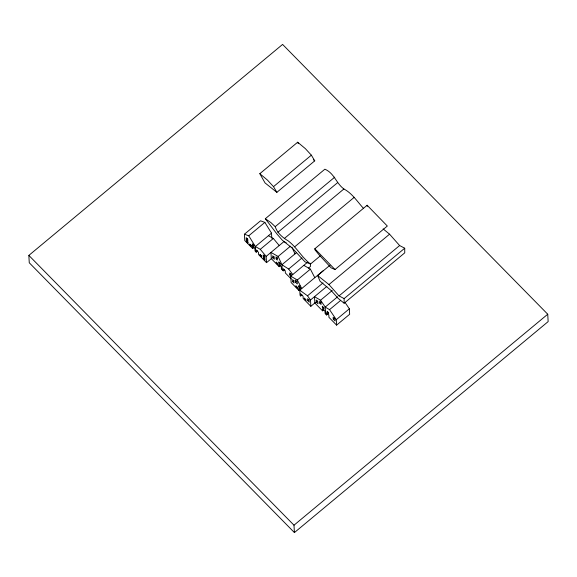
<?xml version="1.0" encoding="UTF-8"?>
<svg xmlns="http://www.w3.org/2000/svg" width="577" height="577" viewBox="0 0 577 577"><rect width="100%" height="100%" fill="white"/><g stroke="black" fill="none" stroke-linecap="round" stroke-linejoin="round"><path stroke-width="0.87" d="M28.85 255.402L282.593 44.422L547.739 314.227L548.15 321.598L294.407 532.578L29.261 262.773L28.85 255.402L293.989 525.207L294.407 532.578M259.809 173.699L297.674 142.216L305.341 148.621L311.364 155.17L314.746 160.846L276.881 192.329L265.045 182.931L259.809 173.699L267.476 180.103L273.498 186.652L276.881 192.329M273.498 186.652L311.364 155.17M253.959 247.483L252.661 248.557L244.763 240.522L244.417 234.219L260.537 220.811L264.865 222.39L271.515 233.13L271.796 238.214M320.221 255.943L310.527 264.006L304.981 261.857L292.683 248.507L282.319 240.191L277.032 234.111L265.326 218.712L324.873 169.198C334.357 173.187 336.088 183.313 343.892 188.975C352.208 193.36 357.242 201.517 363.395 208.275M244.417 234.219L248.745 235.791L264.865 222.39M246.314 239.7L246.199 237.652L247.757 239.239L247.872 241.287L246.314 239.7L247.612 238.626M310.527 264.006C301.814 257.544 296.852 247.49 288.255 240.926C282.622 237.616 277.277 233.058 275.2 226.667L334.747 177.153M252.409 245.788L252.3 243.84L253.83 245.391L253.938 247.345L252.409 245.788L253.707 244.713M252.661 248.557L252.531 246.256L253.83 245.182M271.515 233.13L255.387 246.538L255.669 251.615L257.046 250.476M277.876 232.315L337.422 182.801M252.531 246.256L254.904 248.673L255.034 250.973L256.224 252.178L257.515 251.103M248.745 235.791L255.387 246.538L260.285 249.329L273.339 238.474L279.225 245.542M284.346 238.481L343.892 188.975M263.263 256.873L263.155 254.883L264.749 256.505L264.857 258.496L263.263 256.873L264.562 255.799M272.019 258.092L266.524 262.658L266.17 256.39L284.007 241.561L286.156 242.773M272.762 257.71L272.661 255.827L274.219 257.414L274.32 259.297L272.762 257.71L274.061 256.635M280.48 265.622L279.181 266.697L271.305 258.684L270.952 252.416L278.128 256.448L290.491 246.163M276.152 258.893L276.044 256.844L277.227 258.049L277.342 260.097L276.152 258.893L277.45 257.811M294.71 246.797L354.264 197.284M296.643 252.51L281.944 264.728L282.232 269.798M279.181 266.697L279.059 264.475L281.266 266.718L281.388 268.94L283.249 270.837L284.548 269.762M278.128 256.448L281.944 264.728L288.666 269.033L302.023 257.926M314.826 248.766L367.145 205.261L387.326 226.04L334.999 269.546L331.126 267.843L319.074 254.832L315.028 249.884L314.826 248.766L334.999 269.546M290.844 275.994L289.712 274.847L291.01 273.772M300.112 289.301L298.821 290.375L291.118 282.535L290.765 276.203L307.454 262.319M308.479 268.103L310.484 266.437L310.303 263.271M292.705 281.677L292.589 279.607L293.909 280.956L294.025 283.026L292.705 281.677L294.003 280.602M290.765 276.203L297.335 279.982L310.383 269.134L314.811 277.681M295.554 282.225L295.431 280.076L297.191 281.872L297.314 284.021L295.554 282.225L296.845 281.15M298.619 286.769L298.561 285.766L300.256 287.49L300.314 288.493L298.619 286.769L299.91 285.694M302.016 294.926L300.725 296.001L300.047 295.316L299.766 290.195L323.351 270.584M383.135 228.903L389.562 234.183L399.623 245.542L404.722 248.218L404.744 252.849L344.152 303.228L338.23 298.453L330.938 290.339L320.062 281.223L317.617 275.525L330.015 265.218M299.766 290.195L307.512 295.813L323.012 282.925M307.7 300.61L307.591 298.677L309.149 300.264L309.258 302.197L307.7 300.61L308.991 299.528M317.617 275.525L328.969 284.562L389.562 234.183M315.569 302.384L310.852 306.308L310.498 300.004L326.856 286.401M316.311 302.103L316.189 299.99L317.855 301.684L317.97 303.79L316.311 302.103L317.602 301.021M323.848 309.755L322.557 310.837L314.847 302.99L314.494 296.686L320.567 300.22L332.244 290.505M319.759 303.127L319.651 301.158L320.971 302.507L321.079 304.476L319.759 303.127L321.05 302.052M337.603 296.787L325.233 307.072L325.623 313.953M328.969 284.562L339.031 295.914L399.623 245.542M320.567 300.22L325.233 307.072L329.539 309.654L340.531 300.516M344.152 303.228L344.13 298.597L404.722 248.218M322.557 310.837L322.435 308.63L324.974 311.219L325.096 313.419L326.625 314.977L327.916 313.895M333.254 319.11L333.153 317.263L334.977 319.131L335.086 320.978L333.254 319.11L334.545 318.035M349.352 308.81L349.655 314.277L336.607 325.132L336.297 319.665L349.352 308.81L345.01 302.377M293.989 525.207L547.739 314.227M339.031 295.914L344.13 298.597M268.442 235.69L273.339 238.474M303.819 265.348L310.383 269.134M265.326 218.712L270.966 222.635L275.2 226.667M313.354 159.742L314.746 160.846M291.327 279.052L285.355 272.979L285.233 270.757L283.127 268.615L283.249 270.837M336.607 325.132L328.962 317.357L328.832 315.056L326.495 312.669L326.625 314.977M300.725 290.123L298.691 288.053L298.821 290.375M310.852 306.308L303.199 298.525L303.069 296.217L300.595 293.7L300.725 296.001M266.524 262.658L258.597 254.594L258.467 252.293L256.094 249.877L256.224 252.178M260.285 249.329L266.17 256.39M288.666 269.033L292.763 274.537M307.512 295.813L310.498 300.004M329.539 309.654L336.297 319.665M297.335 279.982L301.757 288.536M291.875 247.1L294.998 253.873M297.674 142.216L298.222 143.615M367.145 205.261L367.347 206.378M291.371 275.957L291.306 274.724L289.611 273L289.712 274.847M280.278 263.408L278.785 261.886L278.842 262.896L280.335 264.41L280.278 263.408M323.892 307.822L322.298 306.199L322.355 307.245L323.949 308.868L323.892 307.822M328.58 312.727L327.152 311.277L327.202 312.099L328.623 313.549L328.58 312.727M277.898 263.754L276.239 262.059L276.296 263.083L277.955 264.778L277.898 263.754M297.465 287.36L295.871 285.738L295.929 286.682L297.523 288.305L297.465 287.36M305.846 299.578L304.324 298.028L304.382 299.11L305.911 300.66L305.846 299.578M261.482 255.849L259.953 254.298L260.011 255.265L261.532 256.815L261.482 255.849M264.843 259.325L263.35 257.811L263.408 258.835L264.901 260.35L264.843 259.325M247.922 242.167L246.329 240.544L246.379 241.474L247.973 243.09L247.922 242.167M251.211 245.477L249.718 243.956L249.769 244.879L251.262 246.401L251.211 245.477"/></g></svg>
